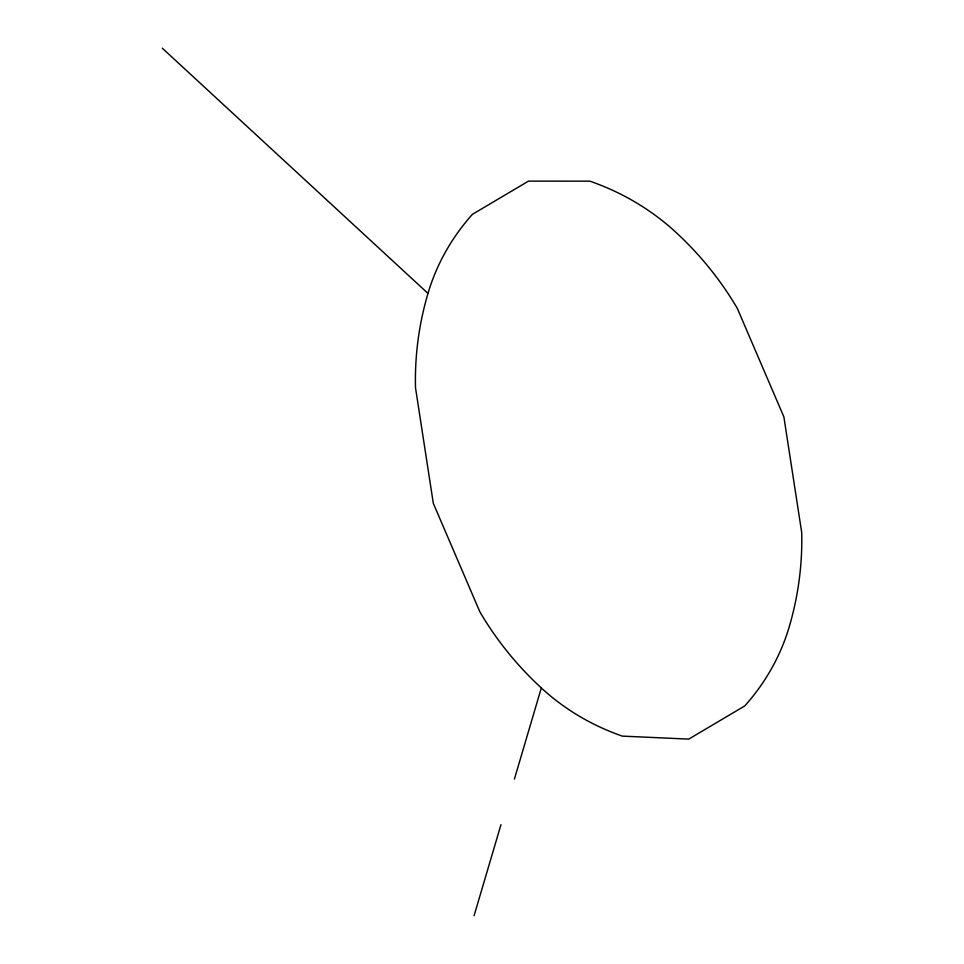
<?xml version="1.0" encoding="UTF-8"?>
<svg xmlns="http://www.w3.org/2000/svg" width="964" height="964" viewBox="0 0 964 964"><rect width="100%" height="100%" fill="white"/><g stroke="black" fill="none" stroke-linecap="round" stroke-linejoin="round"><path stroke-width="1.45" d="M474.047 915.8L500.967 824.666M514.414 779.093L541.322 687.959A358.837 330.074 -1.4 0 1 479.867 611.827L433.318 503.353L415.508 387.781A358.837 330.074 -1.4 0 1 427.98 293.418A229.119 210.755 -1.4 0 1 472.42 214.333L528.453 181.136L589.884 181.16A243.29 223.781 -1.4 0 1 675.872 232.288A358.837 330.074 -1.4 0 1 737.327 308.42L783.889 416.894L801.699 532.465A358.837 330.074 -1.4 0 1 789.215 626.829A229.119 210.755 -1.4 0 1 744.786 705.913L688.742 739.111L622.31 736.11A229.119 210.755 -1.4 0 1 541.322 687.959M162.301 48.2L427.98 293.418"/></g></svg>
